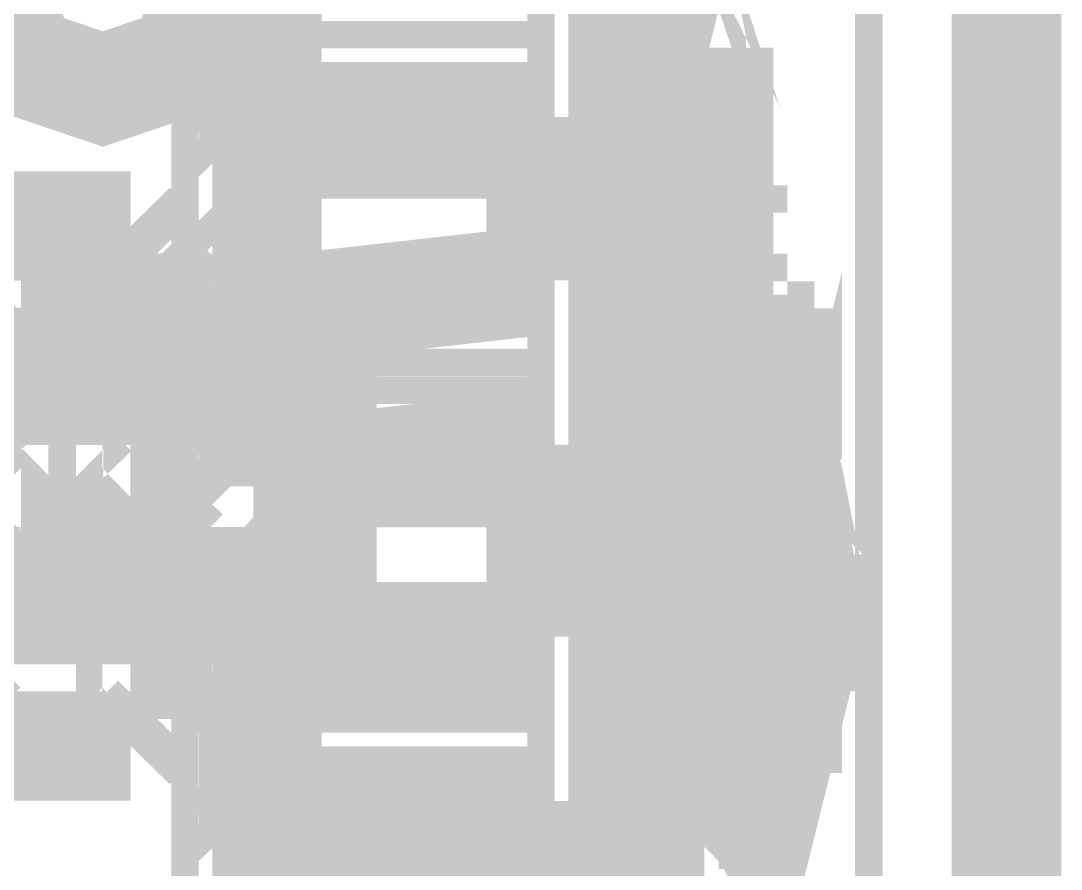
# Model space of a CAD drawing. Header units: metres. Extents: x 2999 to 3164, y 1641 to 1678.
# Drawn here: x 3015.4356 to 3015.5533, y 1650.2988 to 1650.3948 of the extents above; entities that cross this region are included whole.
import ezdxf

# ---------------------------------------------------------------- set-up
doc = ezdxf.new("R2010")
doc.units = ezdxf.units.M
doc.layers.add('BLACK', color=7, linetype='Continuous')

msp = doc.modelspace()

# ---------------------------------------------------------------- linework, layer by layer
at = {"layer": 'BLACK'}
for points, const_width in [([(3015.46345, 1652.54488), (3015.46345, 1650.35296)], 0.01238), ([(3015.51304, 1652.5263), (3015.5099, 1652.52316), (3015.5099, 1652.51394), (3015.50675, 1652.47993), (3015.50675, 1650.19818), (3015.5099, 1650.16717), (3015.51304, 1650.1548), (3015.54713, 1650.15795)], 0.01238), ([(3015.50675, 1652.47993), (3015.50375, 1652.47993), (3015.50375, 1650.19818), (3015.50675, 1650.19818)], 0.01238), ([(3015.53155, 1650.29108), (3015.53155, 1650.56969)], 0.0031), ([(3015.49446, 1650.19818), (3015.49446, 1650.51396)], 0.0031), ([(3015.45416, 1650.50774), (3015.45416, 1650.16409)], 0.0031), ([(3015.46345, 1650.50467), (3015.46345, 1650.15795)], 0.0031), ([(3015.51304, 1650.41791), (3015.51304, 1650.39941), (3015.51304, 1650.40563), (3015.51304, 1650.39634), (3015.51611, 1650.4087), (3015.51304, 1650.42413), (3015.51304, 1650.41484)], 0.0031), ([(3015.51611, 1650.42413), (3015.51611, 1650.39634), (3015.51304, 1650.40563), (3015.51611, 1650.39941)], 0.0031), ([(3015.51304, 1650.42413), (3015.51611, 1650.4087), (3015.51611, 1650.42413)], 0.0031), ([(3015.54713, 1650.28793), (3015.54713, 1650.4087)], 0.01238), ([(3015.45416, 1650.40248), (3015.45416, 1650.39319)], 0.0031), ([(3015.46652, 1650.40248), (3015.46652, 1650.37776)], 0.0031), ([(3015.49446, 1650.3839), (3015.49446, 1650.40248)], 0.0031), ([(3015.4573, 1650.38083), (3015.4573, 1650.39634)], 0.0031), ([(3015.45416, 1650.39319), (3015.45416, 1650.3839)], 0.0031), ([(3015.49446, 1650.39319), (3015.45416, 1650.39319)], 0.0031), ([(3015.51304, 1650.36225), (3015.5099, 1650.39019)], 0.0031), ([(3015.51304, 1650.39019), (3015.5099, 1650.39019)], 0.0031), ([(3015.51304, 1650.39019), (3015.51611, 1650.39019)], 0.0031), ([(3015.51304, 1650.36847), (3015.51304, 1650.39019)], 0.0031), ([(3015.51304, 1650.36225), (3015.51304, 1650.39019), (3015.51611, 1650.39019)], 0.0031), ([(3015.51304, 1650.39019), (3015.51611, 1650.39019)], 0.0031), ([(3015.51304, 1650.36847), (3015.51304, 1650.39019)], 0.0031), ([(3015.51919, 1650.39019), (3015.51611, 1650.39019)], 0.0031), ([(3015.51611, 1650.39019), (3015.51919, 1650.39019)], 0.0031), ([(3015.51611, 1650.39019), (3015.51919, 1650.39019)], 0.0031), ([(3015.46652, 1650.3839), (3015.49446, 1650.3839)], 0.01238), ([(3015.49446, 1650.3839), (3015.49446, 1650.36539)], 0.01238), ([(3015.51611, 1650.36225), (3015.51611, 1650.37461), (3015.51919, 1650.36225)], 0.0031), ([(3015.49446, 1650.38083), (3015.46652, 1650.38083)], 0.01238), ([(3015.46652, 1650.3839), (3015.45416, 1650.3839)], 0.0031), ([(3015.4573, 1650.38083), (3015.45416, 1650.37776), (3015.45416, 1650.36225)], 0.0031), ([(3015.46652, 1650.38083), (3015.4573, 1650.38083)], 0.0031), ([(3015.49446, 1650.38083), (3015.46652, 1650.37776)], 0.0031), ([(3015.46652, 1650.37776), (3015.46345, 1650.37776), (3015.46038, 1650.37461), (3015.4573, 1650.37154), (3015.45416, 1650.36847), (3015.45416, 1650.36225)], 0.0031), ([(3015.42936, 1650.37154), (3015.44801, 1650.37154)], 0.01238), ([(3015.45101, 1650.36847), (3015.44801, 1650.37154)], 0.01238), ([(3015.51611, 1650.37461), (3015.51611, 1650.36225), (3015.51919, 1650.36847), (3015.51919, 1650.37461)], 0.0031), ([(3015.51919, 1650.37461), (3015.51611, 1650.37461)], 0.0031), ([(3015.51611, 1650.37461), (3015.51611, 1650.37154)], 0.0031), ([(3015.51611, 1650.36847), (3015.51611, 1650.37461)], 0.0031), ([(3015.51919, 1650.37461), (3015.52233, 1650.37461)], 0.0031), ([(3015.51919, 1650.37461), (3015.51919, 1650.37154)], 0.0031), ([(3015.51919, 1650.36847), (3015.51919, 1650.37461)], 0.0031), ([(3015.45101, 1650.3591), (3015.45101, 1650.36847)], 0.01238), ([(3015.45101, 1650.36225), (3015.4418, 1650.37154)], 0.0031), ([(3015.51611, 1650.36847), (3015.51919, 1650.36847), (3015.51919, 1650.37154)], 0.0031), ([(3015.51611, 1650.37154), (3015.51611, 1650.36847)], 0.0031), ([(3015.42936, 1650.32816), (3015.43251, 1650.33131), (3015.43558, 1650.32816), (3015.43872, 1650.33131), (3015.43872, 1650.32816), (3015.4418, 1650.32816), (3015.4418, 1650.33131), (3015.44487, 1650.32816), (3015.44801, 1650.33131), (3015.44801, 1650.32816), (3015.45101, 1650.32816), (3015.45101, 1650.33131), (3015.45416, 1650.33131), (3015.45416, 1650.32816), (3015.4573, 1650.33131), (3015.46038, 1650.32816), (3015.46038, 1650.33131), (3015.46345, 1650.33131), (3015.46652, 1650.33445), (3015.46967, 1650.33445), (3015.46967, 1650.34981), (3015.46652, 1650.34981), (3015.46038, 1650.35611), (3015.46038, 1650.35296), (3015.4573, 1650.35611), (3015.45416, 1650.35296), (3015.45101, 1650.35611), (3015.45101, 1650.35296), (3015.44801, 1650.35296), (3015.44801, 1650.35611), (3015.44487, 1650.35296), (3015.4418, 1650.35611), (3015.4418, 1650.35296), (3015.43872, 1650.35296), (3015.43872, 1650.35611), (3015.43558, 1650.35296), (3015.43251, 1650.35611), (3015.43251, 1650.35296), (3015.42936, 1650.35296)], 0.01238), ([(3015.49446, 1650.36539), (3015.46652, 1650.36225)], 0.01238), ([(3015.5099, 1650.36847), (3015.51304, 1650.36847)], 0.0031), ([(3015.51304, 1650.36847), (3015.5099, 1650.36847)], 0.0031), ([(3015.5099, 1650.36847), (3015.5099, 1650.36225), (3015.51304, 1650.36225), (3015.51304, 1650.36847)], 0.0031), ([(3015.5099, 1650.36847), (3015.5099, 1650.36225)], 0.0031), ([(3015.51304, 1650.36225), (3015.51304, 1650.36847), (3015.51611, 1650.36847), (3015.51611, 1650.36225)], 0.0031), ([(3015.51611, 1650.36847), (3015.51304, 1650.36847)], 0.0031), ([(3015.51304, 1650.36225), (3015.51304, 1650.36847)], 0.0031), ([(3015.51611, 1650.36225), (3015.51611, 1650.36847)], 0.0031), ([(3015.52233, 1650.36225), (3015.51919, 1650.36225)], 0.01238), ([(3015.51919, 1650.3406), (3015.51919, 1650.36225)], 0.01238), ([(3015.52233, 1650.3591), (3015.52233, 1650.36225), (3015.52233, 1650.3591), (3015.51919, 1650.3591), (3015.51919, 1650.36225)], 0.01238), ([(3015.49446, 1650.36539), (3015.49446, 1650.36225), (3015.45416, 1650.36225)], 0.0031), ([(3015.46652, 1650.36539), (3015.46345, 1650.36539), (3015.46345, 1650.36225), (3015.46038, 1650.3591), (3015.4573, 1650.35611), (3015.49446, 1650.35611)], 0.0031), ([(3015.46652, 1650.36539), (3015.49446, 1650.36539)], 0.0031), ([(3015.46652, 1650.36539), (3015.46652, 1650.3406)], 0.0031), ([(3015.52233, 1650.31887), (3015.52233, 1650.3158), (3015.5254, 1650.32816)], 0.01238), ([(3015.42936, 1650.3591), (3015.43251, 1650.3591)], 0.01238), ([(3015.45101, 1650.3591), (3015.45416, 1650.3591)], 0.01238), ([(3015.45101, 1650.35611), (3015.45101, 1650.3591)], 0.01238), ([(3015.51919, 1650.34367), (3015.52233, 1650.3591)], 0.01238), ([(3015.52233, 1650.3591), (3015.52233, 1650.34981)], 0.01238), ([(3015.45416, 1650.35296), (3015.49446, 1650.35296), (3015.49446, 1650.36225)], 0.0031), ([(3015.45416, 1650.36225), (3015.45416, 1650.35296)], 0.0031), ([(3015.46652, 1650.36225), (3015.45416, 1650.36225)], 0.0031), ([(3015.5099, 1650.36225), (3015.51304, 1650.36225)], 0.0031), ([(3015.51304, 1650.36225), (3015.51611, 1650.36225)], 0.0031), ([(3015.51611, 1650.36225), (3015.51919, 1650.36225)], 0.0031), ([(3015.51919, 1650.36225), (3015.52233, 1650.3591)], 0.0031), ([(3015.51919, 1650.36225), (3015.52233, 1650.3591)], 0.0031), ([(3015.51919, 1650.36225), (3015.52233, 1650.36225)], 0.0031), ([(3015.42936, 1650.35611), (3015.45101, 1650.35611)], 0.01238), ([(3015.42936, 1650.35611), (3015.43251, 1650.35611)], 0.01238), ([(3015.43251, 1650.35611), (3015.43558, 1650.35611)], 0.01238), ([(3015.43872, 1650.35611), (3015.4418, 1650.35611)], 0.01238), ([(3015.4418, 1650.35611), (3015.44487, 1650.35611)], 0.01238), ([(3015.45101, 1650.35611), (3015.45416, 1650.35611)], 0.01238), ([(3015.45101, 1650.35611), (3015.45101, 1650.35296)], 0.01238), ([(3015.46038, 1650.35611), (3015.46345, 1650.35611)], 0.01238), ([(3015.51919, 1650.35611), (3015.51919, 1650.35296)], 0.01238), ([(3015.51919, 1650.35611), (3015.51919, 1650.35296)], 0.01238), ([(3015.52233, 1650.35611), (3015.52233, 1650.35296)], 0.01238), ([(3015.52233, 1650.35611), (3015.52233, 1650.35296)], 0.01238), ([(3015.52233, 1650.35611), (3015.52233, 1650.34367)], 0.01238), ([(3015.51611, 1650.3591), (3015.51919, 1650.3591)], 0.0031), ([(3015.52233, 1650.34981), (3015.52233, 1650.3591)], 0.0031), ([(3015.42936, 1650.35296), (3015.43251, 1650.35296)], 0.01238), ([(3015.43558, 1650.35296), (3015.43872, 1650.35296)], 0.01238), ([(3015.4418, 1650.35296), (3015.44487, 1650.35296)], 0.01238), ([(3015.46038, 1650.35296), (3015.46345, 1650.35296)], 0.01238), ([(3015.52233, 1650.35296), (3015.51919, 1650.3406)], 0.01238), ([(3015.52233, 1650.34367), (3015.52233, 1650.35296)], 0.01238), ([(3015.52233, 1650.34981), (3015.52233, 1650.35296)], 0.01238), ([(3015.4573, 1650.34367), (3015.4573, 1650.35611)], 0.0031), ([(3015.51611, 1650.34682), (3015.51611, 1650.35611), (3015.51919, 1650.35611), (3015.51919, 1650.34682)], 0.0031), ([(3015.51611, 1650.35611), (3015.51919, 1650.35611)], 0.0031), ([(3015.51611, 1650.35611), (3015.51919, 1650.35296), (3015.51919, 1650.34367)], 0.0031), ([(3015.51919, 1650.35296), (3015.51611, 1650.35611)], 0.0031), ([(3015.51611, 1650.34682), (3015.51611, 1650.35611), (3015.51919, 1650.35611)], 0.0031), ([(3015.51919, 1650.35611), (3015.51611, 1650.35611)], 0.0031), ([(3015.51611, 1650.35611), (3015.51919, 1650.35611)], 0.0031), ([(3015.51611, 1650.34682), (3015.51611, 1650.35611)], 0.0031), ([(3015.51611, 1650.35611), (3015.51919, 1650.35611)], 0.0031), ([(3015.51919, 1650.35611), (3015.51611, 1650.35611)], 0.0031), ([(3015.51611, 1650.34981), (3015.51611, 1650.35611)], 0.0031), ([(3015.51611, 1650.35611), (3015.51611, 1650.35296)], 0.0031), ([(3015.51611, 1650.35611), (3015.51919, 1650.35611)], 0.0031), ([(3015.51611, 1650.34682), (3015.51919, 1650.34682), (3015.51919, 1650.35611)], 0.0031), ([(3015.51611, 1650.35611), (3015.51611, 1650.34981)], 0.0031), ([(3015.51919, 1650.35611), (3015.51611, 1650.35611)], 0.0031), ([(3015.51919, 1650.35611), (3015.51611, 1650.35611)], 0.0031), ([(3015.51919, 1650.35611), (3015.52233, 1650.35611)], 0.0031), ([(3015.51919, 1650.34367), (3015.52233, 1650.34682), (3015.51919, 1650.35611)], 0.0031), ([(3015.51919, 1650.35296), (3015.51919, 1650.35611)], 0.0031), ([(3015.51919, 1650.35611), (3015.52233, 1650.35611)], 0.0031), ([(3015.52233, 1650.35611), (3015.51919, 1650.35611)], 0.0031), ([(3015.51919, 1650.34367), (3015.51611, 1650.34981), (3015.51611, 1650.34367)], 0.0031), ([(3015.45416, 1650.35296), (3015.45416, 1650.34367)], 0.0031), ([(3015.46967, 1650.34682), (3015.46038, 1650.35296)], 0.0031), ([(3015.49446, 1650.35296), (3015.49446, 1650.34682)], 0.0031), ([(3015.51611, 1650.35296), (3015.51304, 1650.35296), (3015.51304, 1650.34981)], 0.0031), ([(3015.51304, 1650.35296), (3015.51611, 1650.34367)], 0.0031), ([(3015.51611, 1650.35296), (3015.51611, 1650.34367), (3015.51919, 1650.34367), (3015.51919, 1650.35296)], 0.0031), ([(3015.51611, 1650.35296), (3015.51611, 1650.34981)], 0.0031), ([(3015.51919, 1650.34682), (3015.51919, 1650.35296)], 0.0031), ([(3015.51919, 1650.3406), (3015.51919, 1650.35296)], 0.0031), ([(3015.52233, 1650.35296), (3015.51919, 1650.35296)], 0.0031), ([(3015.52233, 1650.35296), (3015.52233, 1650.34367)], 0.0031), ([(3015.52233, 1650.35296), (3015.52233, 1650.34981)], 0.0031), ([(3015.46652, 1650.34367), (3015.49446, 1650.34682)], 0.01238), ([(3015.49446, 1650.34682), (3015.49446, 1650.32509)], 0.01238), ([(3015.52233, 1650.34682), (3015.5254, 1650.34682)], 0.01238), ([(3015.51611, 1650.34367), (3015.51304, 1650.34981), (3015.51611, 1650.34981)], 0.0031), ([(3015.51611, 1650.34682), (3015.51919, 1650.34682), (3015.51919, 1650.34981)], 0.0031), ([(3015.51611, 1650.34981), (3015.51611, 1650.34682)], 0.0031), ([(3015.51611, 1650.34981), (3015.51919, 1650.34682)], 0.0031), ([(3015.51611, 1650.34682), (3015.51611, 1650.34981)], 0.0031), ([(3015.52233, 1650.34981), (3015.51919, 1650.34981)], 0.0031), ([(3015.52233, 1650.34981), (3015.51919, 1650.3406), (3015.51919, 1650.34981)], 0.0031), ([(3015.52233, 1650.34981), (3015.5254, 1650.34981)], 0.0031), ([(3015.49446, 1650.34367), (3015.46652, 1650.34367)], 0.01238), ([(3015.51919, 1650.3406), (3015.51919, 1650.34367)], 0.01238), ([(3015.52233, 1650.34367), (3015.51919, 1650.34367)], 0.01238), ([(3015.52233, 1650.3406), (3015.52233, 1650.34367)], 0.01238), ([(3015.52233, 1650.34367), (3015.5254, 1650.32816)], 0.01238), ([(3015.52233, 1650.3406), (3015.52233, 1650.34367)], 0.01238), ([(3015.52233, 1650.34367), (3015.5254, 1650.34367)], 0.01238), ([(3015.44487, 1650.33445), (3015.44801, 1650.33745), (3015.45101, 1650.33445), (3015.45101, 1650.33745)], 0.01238), ([(3015.51611, 1650.34682), (3015.51919, 1650.34682)], 0.0031), ([(3015.51919, 1650.34682), (3015.51611, 1650.34682)], 0.0031), ([(3015.51611, 1650.34682), (3015.51919, 1650.34682)], 0.0031), ([(3015.51611, 1650.34682), (3015.51919, 1650.34682)], 0.0031), ([(3015.51611, 1650.34682), (3015.51919, 1650.34682)], 0.0031), ([(3015.51611, 1650.34682), (3015.51919, 1650.34682)], 0.0031), ([(3015.51611, 1650.34682), (3015.51919, 1650.34682)], 0.0031), ([(3015.51919, 1650.34682), (3015.52233, 1650.34682)], 0.0031), ([(3015.51919, 1650.34682), (3015.52233, 1650.34682)], 0.0031), ([(3015.51919, 1650.34682), (3015.51919, 1650.33745)], 0.0031), ([(3015.52233, 1650.34682), (3015.52233, 1650.33745), (3015.51919, 1650.33745)], 0.0031), ([(3015.52233, 1650.34682), (3015.52233, 1650.3406)], 0.0031), ([(3015.51919, 1650.33745), (3015.51611, 1650.3406), (3015.51919, 1650.3406)], 0.01238), ([(3015.51919, 1650.3406), (3015.51611, 1650.3406)], 0.01238), ([(3015.51919, 1650.3406), (3015.52233, 1650.3406)], 0.01238), ([(3015.52233, 1650.3406), (3015.52233, 1650.32816), (3015.51919, 1650.32816)], 0.01238), ([(3015.51919, 1650.32816), (3015.51919, 1650.3406), (3015.51919, 1650.33131)], 0.01238), ([(3015.51919, 1650.3406), (3015.52233, 1650.3406)], 0.01238), ([(3015.52233, 1650.3406), (3015.51919, 1650.3406)], 0.01238), ([(3015.52233, 1650.3406), (3015.52233, 1650.32816)], 0.01238), ([(3015.52233, 1650.3406), (3015.5254, 1650.32509), (3015.52233, 1650.32509)], 0.01238), ([(3015.46652, 1650.34367), (3015.45416, 1650.34367)], 0.0031), ([(3015.4573, 1650.34367), (3015.45416, 1650.33745), (3015.45416, 1650.32509)], 0.0031), ([(3015.46652, 1650.34367), (3015.4573, 1650.34367)], 0.0031), ([(3015.51611, 1650.33745), (3015.51611, 1650.34367), (3015.51611, 1650.33445), (3015.51304, 1650.33131), (3015.51304, 1650.32509), (3015.51611, 1650.32202), (3015.51611, 1650.31273), (3015.51611, 1650.31887), (3015.51919, 1650.32202), (3015.51919, 1650.33745), (3015.51611, 1650.3406), (3015.51611, 1650.34367)], 0.0031), ([(3015.51919, 1650.3406), (3015.51611, 1650.34367), (3015.51919, 1650.34367)], 0.0031), ([(3015.51611, 1650.34367), (3015.51919, 1650.34367)], 0.0031), ([(3015.51919, 1650.34367), (3015.51611, 1650.34367)], 0.0031), ([(3015.51919, 1650.34367), (3015.51611, 1650.34367), (3015.51611, 1650.33745)], 0.0031), ([(3015.51919, 1650.34367), (3015.51611, 1650.34367)], 0.0031), ([(3015.51611, 1650.3406), (3015.51611, 1650.34367)], 0.0031), ([(3015.51611, 1650.34367), (3015.51919, 1650.34367)], 0.0031), ([(3015.51611, 1650.34367), (3015.51919, 1650.34367)], 0.0031), ([(3015.51611, 1650.34367), (3015.51919, 1650.34367)], 0.0031), ([(3015.5254, 1650.32509), (3015.52233, 1650.31887), (3015.52233, 1650.32509), (3015.52233, 1650.30966), (3015.52233, 1650.3158)], 0.01238), ([(3015.51919, 1650.3406), (3015.51919, 1650.34367), (3015.52233, 1650.34367), (3015.52233, 1650.3406)], 0.0031), ([(3015.52233, 1650.3406), (3015.51919, 1650.3406), (3015.51919, 1650.34367)], 0.0031), ([(3015.51919, 1650.34367), (3015.51919, 1650.33745)], 0.0031), ([(3015.51919, 1650.34367), (3015.51919, 1650.33745)], 0.0031), ([(3015.51919, 1650.3406), (3015.51919, 1650.34367)], 0.0031), ([(3015.51919, 1650.34367), (3015.51919, 1650.3406)], 0.0031), ([(3015.51919, 1650.34367), (3015.51919, 1650.3406)], 0.0031), ([(3015.51919, 1650.34367), (3015.52233, 1650.34367)], 0.0031), ([(3015.52233, 1650.34367), (3015.51919, 1650.34367)], 0.0031), ([(3015.51919, 1650.33745), (3015.51919, 1650.34367), (3015.51919, 1650.33745), (3015.52233, 1650.33745), (3015.52233, 1650.34367), (3015.52233, 1650.3406)], 0.0031), ([(3015.51919, 1650.34367), (3015.52233, 1650.34367)], 0.0031), ([(3015.51919, 1650.34367), (3015.52233, 1650.34367)], 0.0031), ([(3015.52233, 1650.3406), (3015.52233, 1650.34367)], 0.0031), ([(3015.52233, 1650.32816), (3015.52233, 1650.34367)], 0.0031), ([(3015.45101, 1650.33745), (3015.45416, 1650.33445)], 0.01238), ([(3015.51919, 1650.3158), (3015.51611, 1650.32816), (3015.51919, 1650.33745)], 0.01238), ([(3015.51919, 1650.33745), (3015.52233, 1650.33745)], 0.01238), ([(3015.46652, 1650.3406), (3015.46345, 1650.3406), (3015.46345, 1650.33745), (3015.46038, 1650.33445), (3015.4573, 1650.33131), (3015.45416, 1650.32816), (3015.45416, 1650.32509)], 0.0031), ([(3015.49446, 1650.3406), (3015.46652, 1650.3406)], 0.0031), ([(3015.51611, 1650.33745), (3015.51304, 1650.33745), (3015.51304, 1650.3406)], 0.0031), ([(3015.51304, 1650.33445), (3015.51304, 1650.3406), (3015.51611, 1650.3406), (3015.51611, 1650.33445)], 0.0031), ([(3015.51304, 1650.3406), (3015.51611, 1650.3406)], 0.0031), ([(3015.51611, 1650.3406), (3015.51304, 1650.3406)], 0.0031), ([(3015.51611, 1650.3406), (3015.51304, 1650.3406)], 0.0031), ([(3015.51304, 1650.3406), (3015.51611, 1650.3406)], 0.0031), ([(3015.51304, 1650.3406), (3015.51611, 1650.3406)], 0.0031), ([(3015.51611, 1650.3406), (3015.51304, 1650.3406)], 0.0031), ([(3015.51611, 1650.3406), (3015.51304, 1650.3406)], 0.0031), ([(3015.51611, 1650.33745), (3015.51611, 1650.3406), (3015.51611, 1650.33445)], 0.0031), ([(3015.51611, 1650.3406), (3015.51919, 1650.3406)], 0.0031), ([(3015.51611, 1650.33745), (3015.51611, 1650.3406)], 0.0031), ([(3015.51611, 1650.3406), (3015.51611, 1650.33445), (3015.51919, 1650.33445)], 0.0031), ([(3015.51611, 1650.3406), (3015.51919, 1650.3406)], 0.0031), ([(3015.51919, 1650.3406), (3015.51611, 1650.3406), (3015.51611, 1650.33445), (3015.51611, 1650.33745)], 0.0031), ([(3015.51611, 1650.3406), (3015.51919, 1650.3406)], 0.0031), ([(3015.51919, 1650.3406), (3015.51919, 1650.33445), (3015.51611, 1650.33445), (3015.51611, 1650.3406)], 0.0031), ([(3015.51611, 1650.3406), (3015.51919, 1650.3406)], 0.0031), ([(3015.51611, 1650.3406), (3015.51611, 1650.33445), (3015.51611, 1650.33745)], 0.0031), ([(3015.52233, 1650.3406), (3015.51919, 1650.3406)], 0.0031), ([(3015.51919, 1650.3406), (3015.51919, 1650.33745), (3015.52233, 1650.33745), (3015.52233, 1650.3406)], 0.0031), ([(3015.51919, 1650.3406), (3015.51919, 1650.33445)], 0.0031), ([(3015.51919, 1650.3406), (3015.52233, 1650.3406)], 0.0031), ([(3015.51919, 1650.3406), (3015.51919, 1650.33131), (3015.51919, 1650.33445), (3015.51919, 1650.32816)], 0.0031), ([(3015.51919, 1650.33745), (3015.51919, 1650.3406)], 0.0031), ([(3015.51919, 1650.3406), (3015.52233, 1650.3406)], 0.0031), ([(3015.51919, 1650.3406), (3015.52233, 1650.3406)], 0.0031), ([(3015.51919, 1650.33745), (3015.51919, 1650.3406), (3015.52233, 1650.3406), (3015.52233, 1650.33745)], 0.0031), ([(3015.52233, 1650.32509), (3015.52233, 1650.31887), (3015.52233, 1650.3406)], 0.0031), ([(3015.52233, 1650.3406), (3015.5254, 1650.3406)], 0.0031), ([(3015.45101, 1650.32509), (3015.45101, 1650.33445)], 0.01238), ([(3015.45101, 1650.33445), (3015.45101, 1650.33131)], 0.01238), ([(3015.51919, 1650.32509), (3015.51919, 1650.33445)], 0.01238), ([(3015.51919, 1650.33131), (3015.51919, 1650.33445)], 0.01238), ([(3015.51304, 1650.33745), (3015.51304, 1650.33445), (3015.51611, 1650.33445), (3015.51611, 1650.33745)], 0.0031), ([(3015.51611, 1650.33745), (3015.51304, 1650.33745)], 0.0031), ([(3015.51304, 1650.33745), (3015.51611, 1650.33745)], 0.0031), ([(3015.51611, 1650.33745), (3015.51611, 1650.31273)], 0.0031), ([(3015.51611, 1650.33745), (3015.51919, 1650.33745)], 0.0031), ([(3015.51919, 1650.33445), (3015.51611, 1650.33445), (3015.51611, 1650.33745)], 0.0031), ([(3015.52233, 1650.33745), (3015.51919, 1650.33745)], 0.0031), ([(3015.51919, 1650.33745), (3015.51919, 1650.33445)], 0.0031), ([(3015.52233, 1650.33745), (3015.51919, 1650.33745)], 0.0031), ([(3015.51919, 1650.33745), (3015.52233, 1650.33745)], 0.0031), ([(3015.51919, 1650.33745), (3015.51919, 1650.33445)], 0.0031), ([(3015.51919, 1650.33745), (3015.52233, 1650.33745)], 0.0031), ([(3015.51919, 1650.33745), (3015.52233, 1650.33745)], 0.0031), ([(3015.43251, 1650.33131), (3015.43558, 1650.33131)], 0.01238), ([(3015.43872, 1650.33131), (3015.4418, 1650.33131)], 0.01238), ([(3015.4418, 1650.33131), (3015.44487, 1650.33131)], 0.01238), ([(3015.44801, 1650.33131), (3015.44487, 1650.32816)], 0.01238), ([(3015.44801, 1650.33131), (3015.45101, 1650.33131)], 0.01238), ([(3015.44801, 1650.33131), (3015.45101, 1650.33131)], 0.01238), ([(3015.45101, 1650.33131), (3015.45101, 1650.32816)], 0.01238), ([(3015.45101, 1650.33131), (3015.45416, 1650.33131)], 0.01238), ([(3015.4573, 1650.33131), (3015.46038, 1650.33131)], 0.01238), ([(3015.46038, 1650.33131), (3015.46038, 1650.32816)], 0.01238), ([(3015.46038, 1650.33131), (3015.46038, 1650.32816)], 0.01238), ([(3015.46345, 1650.33131), (3015.46345, 1650.1548)], 0.01238), ([(3015.51611, 1650.33131), (3015.51611, 1650.33445), (3015.51304, 1650.33445), (3015.51304, 1650.33131)], 0.0031), ([(3015.51304, 1650.33445), (3015.51304, 1650.33131), (3015.51611, 1650.33131)], 0.0031), ([(3015.51304, 1650.33445), (3015.51611, 1650.33445)], 0.0031), ([(3015.51304, 1650.33445), (3015.51611, 1650.33445)], 0.0031), ([(3015.51611, 1650.32816), (3015.51611, 1650.33131), (3015.51611, 1650.32509), (3015.51611, 1650.33445)], 0.0031), ([(3015.51611, 1650.33445), (3015.51919, 1650.33445)], 0.0031), ([(3015.51611, 1650.33445), (3015.51611, 1650.31273), (3015.51919, 1650.3158)], 0.0031), ([(3015.51919, 1650.33445), (3015.51611, 1650.33445)], 0.0031), ([(3015.51611, 1650.33445), (3015.51919, 1650.33445)], 0.0031), ([(3015.51611, 1650.33445), (3015.51919, 1650.33445)], 0.0031), ([(3015.51611, 1650.33445), (3015.51919, 1650.33445)], 0.0031), ([(3015.51919, 1650.32816), (3015.51919, 1650.33445)], 0.0031), ([(3015.51919, 1650.33445), (3015.52233, 1650.33445)], 0.0031), ([(3015.51919, 1650.33445), (3015.52233, 1650.33445)], 0.0031), ([(3015.51919, 1650.32816), (3015.51919, 1650.33445)], 0.0031), ([(3015.51919, 1650.33445), (3015.52233, 1650.33445)], 0.0031), ([(3015.45101, 1650.32816), (3015.42936, 1650.32816)], 0.01238), ([(3015.42936, 1650.32816), (3015.43251, 1650.32816)], 0.01238), ([(3015.43558, 1650.32816), (3015.43872, 1650.32816)], 0.01238), ([(3015.4418, 1650.32816), (3015.44487, 1650.32816)], 0.01238), ([(3015.44487, 1650.32816), (3015.44801, 1650.32816)], 0.01238), ([(3015.45101, 1650.32816), (3015.45416, 1650.32816)], 0.01238), ([(3015.45101, 1650.32816), (3015.45416, 1650.32816)], 0.01238), ([(3015.45416, 1650.32816), (3015.4573, 1650.32816)], 0.01238), ([(3015.51919, 1650.32816), (3015.51611, 1650.32816)], 0.01238), ([(3015.51919, 1650.3158), (3015.51611, 1650.32816)], 0.01238), ([(3015.51919, 1650.32509), (3015.51919, 1650.32816)], 0.01238), ([(3015.51919, 1650.32816), (3015.51919, 1650.3158)], 0.01238), ([(3015.52233, 1650.32816), (3015.52233, 1650.32509)], 0.01238), ([(3015.52233, 1650.32816), (3015.52233, 1650.32509)], 0.01238), ([(3015.52233, 1650.32816), (3015.5254, 1650.32816)], 0.01238), ([(3015.51304, 1650.33131), (3015.51611, 1650.33131), (3015.51611, 1650.32816)], 0.0031), ([(3015.51304, 1650.32816), (3015.51304, 1650.33131)], 0.0031), ([(3015.51611, 1650.32816), (3015.51304, 1650.32816), (3015.51304, 1650.33131)], 0.0031), ([(3015.51304, 1650.32816), (3015.51304, 1650.33131), (3015.51611, 1650.33131), (3015.51611, 1650.32816)], 0.0031), ([(3015.51304, 1650.33131), (3015.51611, 1650.33131), (3015.51611, 1650.32816)], 0.0031), ([(3015.51304, 1650.32816), (3015.51304, 1650.33131)], 0.0031), ([(3015.51304, 1650.33131), (3015.51611, 1650.33131)], 0.0031), ([(3015.51304, 1650.33131), (3015.51304, 1650.32816)], 0.0031), ([(3015.51611, 1650.33131), (3015.51611, 1650.32509)], 0.0031), ([(3015.51611, 1650.33131), (3015.51611, 1650.32816)], 0.0031), ([(3015.51611, 1650.33131), (3015.51919, 1650.33131)], 0.0031), ([(3015.51611, 1650.32816), (3015.51611, 1650.33131)], 0.0031), ([(3015.51919, 1650.33131), (3015.52233, 1650.33131)], 0.0031), ([(3015.42936, 1650.32509), (3015.43251, 1650.32509)], 0.01238), ([(3015.45101, 1650.32509), (3015.45416, 1650.32509)], 0.01238), ([(3015.45101, 1650.3158), (3015.45101, 1650.32509)], 0.01238), ([(3015.49446, 1650.32509), (3015.46652, 1650.32509)], 0.01238), ([(3015.51919, 1650.31887), (3015.52233, 1650.32509)], 0.01238), ([(3015.51919, 1650.32509), (3015.51919, 1650.31887)], 0.01238), ([(3015.52233, 1650.32509), (3015.5254, 1650.32509)], 0.01238), ([(3015.52233, 1650.32509), (3015.5254, 1650.32509)], 0.01238), ([(3015.46652, 1650.32509), (3015.49446, 1650.32816)], 0.0031), ([(3015.51304, 1650.32816), (3015.51611, 1650.32816)], 0.0031), ([(3015.51611, 1650.32816), (3015.51304, 1650.32816)], 0.0031), ([(3015.51304, 1650.32816), (3015.51304, 1650.32509), (3015.51611, 1650.32509), (3015.51611, 1650.32816)], 0.0031), ([(3015.51611, 1650.32509), (3015.51611, 1650.32816), (3015.51304, 1650.32816), (3015.51304, 1650.32509)], 0.0031), ([(3015.51304, 1650.32509), (3015.51304, 1650.32816)], 0.0031), ([(3015.51304, 1650.32816), (3015.51611, 1650.32816)], 0.0031), ([(3015.51304, 1650.32509), (3015.51304, 1650.32816), (3015.51611, 1650.32816), (3015.51611, 1650.32509)], 0.0031), ([(3015.51304, 1650.32816), (3015.51611, 1650.32816)], 0.0031), ([(3015.51611, 1650.32816), (3015.51611, 1650.32202)], 0.0031), ([(3015.51919, 1650.32816), (3015.51611, 1650.32509), (3015.51611, 1650.32202)], 0.0031), ([(3015.51611, 1650.32816), (3015.51919, 1650.32509), (3015.51919, 1650.32202)], 0.0031), ([(3015.51919, 1650.32816), (3015.51611, 1650.32509), (3015.51611, 1650.32202)], 0.0031), ([(3015.51611, 1650.32816), (3015.51919, 1650.32816)], 0.0031), ([(3015.52233, 1650.32816), (3015.51919, 1650.32509)], 0.0031), ([(3015.52233, 1650.32816), (3015.51919, 1650.32816), (3015.51919, 1650.32509)], 0.0031), ([(3015.52233, 1650.32816), (3015.51919, 1650.32816)], 0.0031), ([(3015.52233, 1650.32816), (3015.51919, 1650.32816)], 0.0031), ([(3015.52233, 1650.32816), (3015.52233, 1650.32509), (3015.51919, 1650.32509), (3015.51919, 1650.32816)], 0.0031), ([(3015.51919, 1650.32509), (3015.51919, 1650.32816)], 0.0031), ([(3015.51919, 1650.32509), (3015.51919, 1650.32816)], 0.0031), ([(3015.51919, 1650.32816), (3015.52233, 1650.32816)], 0.0031), ([(3015.51919, 1650.32816), (3015.52233, 1650.32816)], 0.0031), ([(3015.51919, 1650.32816), (3015.52233, 1650.32816)], 0.0031), ([(3015.52233, 1650.32816), (3015.51919, 1650.32509)], 0.0031), ([(3015.5254, 1650.32816), (3015.52233, 1650.32816)], 0.0031), ([(3015.46652, 1650.32509), (3015.45416, 1650.32509)], 0.0031), ([(3015.49446, 1650.32509), (3015.45416, 1650.32509)], 0.0031), ([(3015.45416, 1650.32509), (3015.45416, 1650.3158)], 0.0031), ([(3015.46652, 1650.32509), (3015.46345, 1650.32509), (3015.46038, 1650.32202), (3015.4573, 1650.31887)], 0.0031), ([(3015.46652, 1650.32509), (3015.46652, 1650.30037)], 0.0031), ([(3015.49446, 1650.30651), (3015.49446, 1650.32509)], 0.0031), ([(3015.51611, 1650.3158), (3015.51611, 1650.32509), (3015.51304, 1650.32509), (3015.51304, 1650.3158)], 0.0031), ([(3015.51611, 1650.31887), (3015.51304, 1650.31887), (3015.51304, 1650.32509)], 0.0031), ([(3015.51304, 1650.32509), (3015.51611, 1650.32509)], 0.0031), ([(3015.51611, 1650.31887), (3015.51611, 1650.32509)], 0.0031), ([(3015.51611, 1650.31887), (3015.51611, 1650.32509)], 0.0031), ([(3015.51919, 1650.32509), (3015.52233, 1650.32509)], 0.0031), ([(3015.51919, 1650.3158), (3015.51919, 1650.32509)], 0.0031), ([(3015.51919, 1650.32509), (3015.52233, 1650.32509)], 0.0031), ([(3015.51919, 1650.32509), (3015.52233, 1650.32509)], 0.0031), ([(3015.51919, 1650.32509), (3015.51919, 1650.31887)], 0.0031), ([(3015.51919, 1650.3158), (3015.51919, 1650.32509)], 0.0031), ([(3015.51919, 1650.32509), (3015.52233, 1650.32509)], 0.0031), ([(3015.51919, 1650.31887), (3015.51919, 1650.32509)], 0.0031), ([(3015.52233, 1650.32509), (3015.5254, 1650.32509)], 0.0031), ([(3015.52233, 1650.32509), (3015.52233, 1650.3158)], 0.0031), ([(3015.52233, 1650.32509), (3015.52233, 1650.30966)], 0.0031), ([(3015.52233, 1650.31887), (3015.52233, 1650.32509)], 0.0031), ([(3015.51919, 1650.31887), (3015.52233, 1650.31887)], 0.01238), ([(3015.52233, 1650.31887), (3015.5254, 1650.31887)], 0.01238), ([(3015.51304, 1650.32202), (3015.51304, 1650.31887)], 0.0031), ([(3015.51611, 1650.32202), (3015.51611, 1650.31887)], 0.0031), ([(3015.51919, 1650.32202), (3015.51611, 1650.32202)], 0.0031), ([(3015.51611, 1650.32202), (3015.51611, 1650.31887)], 0.0031), ([(3015.51919, 1650.32202), (3015.51611, 1650.32202)], 0.0031), ([(3015.51919, 1650.3158), (3015.51919, 1650.30966), (3015.51919, 1650.32202)], 0.0031), ([(3015.51919, 1650.32202), (3015.51919, 1650.3158)], 0.0031), ([(3015.51919, 1650.3158), (3015.51919, 1650.32202)], 0.0031), ([(3015.52233, 1650.32202), (3015.51919, 1650.31887)], 0.0031), ([(3015.52233, 1650.32202), (3015.51919, 1650.32202)], 0.0031), ([(3015.51919, 1650.31887), (3015.52233, 1650.31887), (3015.52233, 1650.32202)], 0.0031), ([(3015.52233, 1650.3158), (3015.51919, 1650.3158), (3015.51919, 1650.31887), (3015.52233, 1650.32202)], 0.0031), ([(3015.52233, 1650.32202), (3015.51919, 1650.32202)], 0.0031), ([(3015.52233, 1650.31887), (3015.52233, 1650.32202)], 0.0031), ([(3015.45101, 1650.3158), (3015.44801, 1650.31273)], 0.01238), ([(3015.52233, 1650.3158), (3015.51919, 1650.3158)], 0.01238), ([(3015.52233, 1650.30966), (3015.51919, 1650.3158)], 0.01238), ([(3015.52233, 1650.3158), (3015.5254, 1650.3158)], 0.01238), ([(3015.4573, 1650.30337), (3015.4573, 1650.31887)], 0.0031), ([(3015.49446, 1650.31887), (3015.4573, 1650.31887)], 0.0031), ([(3015.51611, 1650.31887), (3015.51304, 1650.31887)], 0.0031), ([(3015.51611, 1650.31887), (3015.51919, 1650.31887)], 0.0031), ([(3015.51919, 1650.31887), (3015.51919, 1650.3158)], 0.0031), ([(3015.51919, 1650.3158), (3015.51919, 1650.31887)], 0.0031), ([(3015.51919, 1650.3158), (3015.51919, 1650.31887)], 0.0031), ([(3015.51919, 1650.31887), (3015.52233, 1650.31887)], 0.0031), ([(3015.52233, 1650.31887), (3015.51919, 1650.31887)], 0.0031), ([(3015.51919, 1650.31887), (3015.52233, 1650.31887)], 0.0031), ([(3015.51919, 1650.31887), (3015.51919, 1650.3158), (3015.52233, 1650.3158)], 0.0031), ([(3015.51919, 1650.31887), (3015.52233, 1650.31887)], 0.0031), ([(3015.52233, 1650.31887), (3015.5254, 1650.31887)], 0.0031), ([(3015.44801, 1650.31273), (3015.42936, 1650.31273)], 0.01238), ([(3015.44801, 1650.31273), (3015.42936, 1650.31273)], 0.01238), ([(3015.44801, 1650.31273), (3015.42936, 1650.31273)], 0.01238), ([(3015.51611, 1650.30651), (3015.51919, 1650.30651), (3015.51919, 1650.30966), (3015.51919, 1650.30337), (3015.51611, 1650.30651), (3015.51611, 1650.3158), (3015.51919, 1650.31273), (3015.51611, 1650.31273), (3015.51611, 1650.30966), (3015.51919, 1650.30966)], 0.0031), ([(3015.49446, 1650.3158), (3015.45416, 1650.3158), (3015.45416, 1650.30651), (3015.46652, 1650.30651)], 0.0031), ([(3015.51304, 1650.3158), (3015.51611, 1650.3158)], 0.0031), ([(3015.51304, 1650.30651), (3015.51304, 1650.31273), (3015.51611, 1650.31273), (3015.51611, 1650.3158), (3015.51611, 1650.30966)], 0.0031), ([(3015.51611, 1650.3158), (3015.51611, 1650.30966)], 0.0031), ([(3015.51611, 1650.3158), (3015.51611, 1650.30651), (3015.51611, 1650.30966)], 0.0031), ([(3015.51611, 1650.3158), (3015.51919, 1650.3158)], 0.0031), ([(3015.51611, 1650.3158), (3015.51919, 1650.31273)], 0.0031), ([(3015.51611, 1650.3158), (3015.52233, 1650.3158)], 0.0031), ([(3015.51611, 1650.3158), (3015.51919, 1650.3158)], 0.0031), ([(3015.51611, 1650.3158), (3015.51919, 1650.3158)], 0.0031), ([(3015.51611, 1650.30966), (3015.51611, 1650.3158)], 0.0031), ([(3015.51611, 1650.3158), (3015.51611, 1650.30651)], 0.0031), ([(3015.51611, 1650.3158), (3015.51611, 1650.30966)], 0.0031), ([(3015.51919, 1650.3158), (3015.51919, 1650.31273)], 0.0031), ([(3015.52233, 1650.3158), (3015.52233, 1650.30966), (3015.51919, 1650.30966)], 0.0031), ([(3015.51919, 1650.3158), (3015.52233, 1650.3158), (3015.52233, 1650.30966)], 0.0031), ([(3015.52233, 1650.3158), (3015.51919, 1650.3158)], 0.0031), ([(3015.51919, 1650.3158), (3015.52233, 1650.3158)], 0.0031), ([(3015.51919, 1650.30966), (3015.51919, 1650.3158)], 0.0031), ([(3015.51919, 1650.3158), (3015.52233, 1650.3158)], 0.0031), ([(3015.52233, 1650.3158), (3015.5254, 1650.3158)], 0.0031), ([(3015.52233, 1650.3158), (3015.52233, 1650.30966)], 0.0031), ([(3015.52233, 1650.30966), (3015.5254, 1650.30966)], 0.01238), ([(3015.51304, 1650.30966), (3015.51304, 1650.31273)], 0.0031), ([(3015.51304, 1650.31273), (3015.51611, 1650.31273)], 0.0031), ([(3015.51611, 1650.31273), (3015.51304, 1650.31273)], 0.0031), ([(3015.51304, 1650.30651), (3015.51611, 1650.30651), (3015.51611, 1650.31273)], 0.0031), ([(3015.51304, 1650.31273), (3015.51304, 1650.30651)], 0.0031), ([(3015.51304, 1650.31273), (3015.51304, 1650.30966)], 0.0031), ([(3015.51304, 1650.31273), (3015.51611, 1650.31273)], 0.0031), ([(3015.51611, 1650.31273), (3015.51304, 1650.31273)], 0.0031), ([(3015.51611, 1650.31273), (3015.51304, 1650.31273)], 0.0031), ([(3015.51611, 1650.31273), (3015.51304, 1650.31273)], 0.0031), ([(3015.51611, 1650.31273), (3015.51611, 1650.30966)], 0.0031), ([(3015.51611, 1650.30966), (3015.51611, 1650.31273)], 0.0031), ([(3015.51611, 1650.30337), (3015.51611, 1650.31273)], 0.0031), ([(3015.51611, 1650.31273), (3015.51611, 1650.30966)], 0.0031), ([(3015.51611, 1650.31273), (3015.51919, 1650.31273)], 0.0031), ([(3015.51611, 1650.30651), (3015.51611, 1650.31273)], 0.0031), ([(3015.51919, 1650.31273), (3015.51611, 1650.31273), (3015.51611, 1650.30337)], 0.0031), ([(3015.51919, 1650.31273), (3015.51919, 1650.30966), (3015.51611, 1650.30966), (3015.51611, 1650.31273)], 0.0031), ([(3015.51611, 1650.31273), (3015.51611, 1650.30966)], 0.0031), ([(3015.51611, 1650.31273), (3015.51919, 1650.31273)], 0.0031), ([(3015.51611, 1650.31273), (3015.51919, 1650.31273)], 0.0031), ([(3015.51611, 1650.30651), (3015.51611, 1650.31273)], 0.0031), ([(3015.51611, 1650.31273), (3015.51919, 1650.31273)], 0.0031), ([(3015.51919, 1650.31273), (3015.51611, 1650.31273)], 0.0031), ([(3015.51919, 1650.31273), (3015.51919, 1650.30037)], 0.0031), ([(3015.51919, 1650.30337), (3015.51919, 1650.31273)], 0.0031), ([(3015.51919, 1650.31273), (3015.52233, 1650.31273)], 0.0031), ([(3015.51919, 1650.31273), (3015.51919, 1650.30651)], 0.0031), ([(3015.51919, 1650.31273), (3015.52233, 1650.31273)], 0.0031), ([(3015.51919, 1650.31273), (3015.52233, 1650.31273)], 0.0031), ([(3015.51919, 1650.31273), (3015.51919, 1650.30651)], 0.0031), ([(3015.51919, 1650.30037), (3015.51611, 1650.30651), (3015.51611, 1650.30037)], 0.0031), ([(3015.46652, 1650.30651), (3015.49446, 1650.30651)], 0.01238), ([(3015.49446, 1650.30651), (3015.49446, 1650.28793)], 0.01238), ([(3015.51304, 1650.30966), (3015.51611, 1650.30966), (3015.51611, 1650.30651)], 0.0031), ([(3015.51611, 1650.30966), (3015.51304, 1650.30966)], 0.0031), ([(3015.51611, 1650.30966), (3015.51304, 1650.30651)], 0.0031), ([(3015.51611, 1650.30651), (3015.51611, 1650.30037), (3015.51611, 1650.30966), (3015.51611, 1650.30651), (3015.51611, 1650.30966)], 0.0031), ([(3015.51611, 1650.30651), (3015.51611, 1650.30966), (3015.51919, 1650.30966)], 0.0031), ([(3015.51611, 1650.30966), (3015.51611, 1650.30651), (3015.51919, 1650.30651)], 0.0031), ([(3015.51611, 1650.30966), (3015.51919, 1650.30966)], 0.0031), ([(3015.51611, 1650.30966), (3015.51919, 1650.30966), (3015.51919, 1650.30651)], 0.0031), ([(3015.51611, 1650.30337), (3015.51611, 1650.30966)], 0.0031), ([(3015.51919, 1650.30337), (3015.51919, 1650.30966), (3015.51611, 1650.30966)], 0.0031), ([(3015.51919, 1650.30966), (3015.51611, 1650.30966)], 0.0031), ([(3015.51611, 1650.30966), (3015.51611, 1650.30337)], 0.0031), ([(3015.51611, 1650.30651), (3015.51919, 1650.30651), (3015.51919, 1650.30966)], 0.0031), ([(3015.51611, 1650.30966), (3015.51611, 1650.30337)], 0.0031), ([(3015.51611, 1650.30651), (3015.51611, 1650.30966), (3015.51919, 1650.30966), (3015.51919, 1650.30651)], 0.0031), ([(3015.51919, 1650.30966), (3015.51611, 1650.30966)], 0.0031), ([(3015.51919, 1650.30966), (3015.51611, 1650.30966)], 0.0031), ([(3015.51611, 1650.30966), (3015.51919, 1650.30966)], 0.0031), ([(3015.51611, 1650.30966), (3015.51919, 1650.30966)], 0.0031), ([(3015.52233, 1650.30966), (3015.51919, 1650.30966)], 0.0031), ([(3015.51919, 1650.30966), (3015.52233, 1650.30966)], 0.0031), ([(3015.51919, 1650.30966), (3015.52233, 1650.30966)], 0.0031), ([(3015.52233, 1650.30966), (3015.5254, 1650.30966)], 0.0031), ([(3015.49446, 1650.30337), (3015.46652, 1650.30337)], 0.01238), ([(3015.51304, 1650.30651), (3015.51611, 1650.30651)], 0.0031), ([(3015.51304, 1650.30651), (3015.51611, 1650.30651)], 0.0031), ([(3015.51304, 1650.30651), (3015.51611, 1650.30651)], 0.0031), ([(3015.51919, 1650.30337), (3015.51611, 1650.30651), (3015.51919, 1650.30651)], 0.0031), ([(3015.51611, 1650.30651), (3015.51919, 1650.30651)], 0.0031), ([(3015.51611, 1650.30651), (3015.51919, 1650.30651)], 0.0031), ([(3015.51919, 1650.30651), (3015.51611, 1650.30651)], 0.0031), ([(3015.51919, 1650.30651), (3015.51611, 1650.30651)], 0.0031), ([(3015.51919, 1650.30651), (3015.52233, 1650.30651)], 0.0031), ([(3015.51919, 1650.30337), (3015.51919, 1650.30651)], 0.0031), ([(3015.51919, 1650.30651), (3015.52233, 1650.30651)], 0.0031), ([(3015.4573, 1650.30337), (3015.45416, 1650.30037), (3015.45416, 1650.28486)], 0.0031), ([(3015.46652, 1650.30337), (3015.4573, 1650.30337)], 0.0031), ([(3015.49446, 1650.30337), (3015.46652, 1650.30037)], 0.0031), ([(3015.46652, 1650.30037), (3015.49446, 1650.30337)], 0.0031), ([(3015.51611, 1650.30337), (3015.51919, 1650.30337)], 0.0031), ([(3015.51919, 1650.30337), (3015.51919, 1650.30037), (3015.51611, 1650.30037), (3015.51611, 1650.30337)], 0.0031), ([(3015.51611, 1650.30037), (3015.51919, 1650.30037), (3015.51919, 1650.30337)], 0.0031), ([(3015.51919, 1650.30337), (3015.51611, 1650.30337)], 0.0031), ([(3015.51919, 1650.30337), (3015.51611, 1650.30337)], 0.0031), ([(3015.51919, 1650.30337), (3015.51611, 1650.30337)], 0.0031), ([(3015.51919, 1650.30337), (3015.51611, 1650.30337)], 0.0031), ([(3015.51919, 1650.30337), (3015.51611, 1650.30337)], 0.0031), ([(3015.51919, 1650.30337), (3015.51611, 1650.30337)], 0.0031), ([(3015.51611, 1650.30337), (3015.51919, 1650.30337)], 0.0031), ([(3015.51611, 1650.30337), (3015.51919, 1650.30337)], 0.0031), ([(3015.51919, 1650.30337), (3015.52233, 1650.30337)], 0.0031), ([(3015.51919, 1650.30037), (3015.51919, 1650.30337)], 0.0031), ([(3015.51919, 1650.30337), (3015.51919, 1650.30037)], 0.0031), ([(3015.51919, 1650.30337), (3015.52233, 1650.30337)], 0.0031), ([(3015.51919, 1650.30337), (3015.52233, 1650.30337)], 0.0031), ([(3015.46652, 1650.30037), (3015.46345, 1650.30037), (3015.46038, 1650.29722), (3015.4573, 1650.29408), (3015.45416, 1650.29108), (3015.45416, 1650.28486), (3015.49446, 1650.28486), (3015.49446, 1650.28793)], 0.0031), ([(3015.51611, 1650.30037), (3015.51919, 1650.30037)], 0.0031), ([(3015.51919, 1650.30037), (3015.51611, 1650.30037)], 0.0031), ([(3015.51611, 1650.30037), (3015.51919, 1650.30037)], 0.0031), ([(3015.51611, 1650.30037), (3015.51919, 1650.30037)], 0.0031), ([(3015.51611, 1650.30037), (3015.51919, 1650.30037)], 0.0031), ([(3015.51919, 1650.30037), (3015.52233, 1650.30037)], 0.0031), ([(3015.51919, 1650.30037), (3015.52233, 1650.30037)], 0.0031)]:
    msp.add_lwpolyline(points, dxfattribs=dict(at, const_width=const_width))
for points, const_width in [([(3015.51304, 1650.36225), (3015.51304, 1650.39019), (3015.51304, 1650.36847), (3015.51611, 1650.39019), (3015.51304, 1650.36225)], 0.0031), ([(3015.44487, 1650.38705), (3015.45416, 1650.39019), (3015.4573, 1650.39941), (3015.45416, 1650.4087), (3015.44487, 1650.41184), (3015.43558, 1650.4087), (3015.43251, 1650.39941), (3015.43558, 1650.39019), (3015.44487, 1650.38705)], 0.01238), ([(3015.51304, 1650.39019), (3015.51304, 1650.36847), (3015.51304, 1650.39019), (3015.5099, 1650.39019), (3015.5099, 1650.3839), (3015.51304, 1650.38083), (3015.51304, 1650.36225), (3015.51304, 1650.39019)], 0.0031), ([(3015.51919, 1650.36847), (3015.51611, 1650.36225), (3015.51611, 1650.39019), (3015.51611, 1650.36847), (3015.51611, 1650.39019), (3015.51919, 1650.39019), (3015.51919, 1650.36847)], 0.0031), ([(3015.51919, 1650.37461), (3015.51919, 1650.36225), (3015.51611, 1650.37461), (3015.51611, 1650.39019), (3015.51919, 1650.39019), (3015.51919, 1650.36847), (3015.51919, 1650.39019), (3015.51919, 1650.37461)], 0.0031), ([(3015.51611, 1650.37461), (3015.51611, 1650.36847), (3015.51611, 1650.37461)], 0.0031), ([(3015.51919, 1650.36847), (3015.51919, 1650.37461), (3015.51919, 1650.36847)], 0.0031), ([(3015.51919, 1650.36847), (3015.51611, 1650.36225), (3015.51919, 1650.36225), (3015.51919, 1650.36847)], 0.0031), ([(3015.5099, 1650.32816), (3015.51304, 1650.30651), (3015.51611, 1650.30037), (3015.51611, 1650.30651), (3015.51919, 1650.32816), (3015.51611, 1650.34981), (3015.51611, 1650.3591), (3015.51304, 1650.34981), (3015.5099, 1650.32816)], 0.0031), ([(3015.5099, 1650.32816), (3015.51304, 1650.30651), (3015.51611, 1650.30037), (3015.51611, 1650.30651), (3015.51919, 1650.32816), (3015.51611, 1650.34981), (3015.51611, 1650.3591), (3015.51304, 1650.34981), (3015.5099, 1650.32816)], 0.0031), ([(3015.52233, 1650.3591), (3015.52233, 1650.36225), (3015.52233, 1650.3591)], 0.01238), ([(3015.51304, 1650.36225), (3015.51611, 1650.36225), (3015.51304, 1650.36225)], 0.0031), ([(3015.51304, 1650.34682), (3015.51304, 1650.35296), (3015.51611, 1650.35611), (3015.51611, 1650.3591), (3015.51611, 1650.35611), (3015.51919, 1650.35611), (3015.51919, 1650.30337), (3015.51611, 1650.30037), (3015.51304, 1650.30337), (3015.51304, 1650.34682)], 0.0031), ([(3015.51304, 1650.34682), (3015.51304, 1650.35296), (3015.51611, 1650.35611), (3015.51611, 1650.3591), (3015.51611, 1650.35611), (3015.51919, 1650.35611), (3015.51919, 1650.30337), (3015.51611, 1650.30037), (3015.51304, 1650.30337), (3015.51304, 1650.34682)], 0.0031), ([(3015.44801, 1650.33131), (3015.44487, 1650.33445), (3015.44487, 1650.3406), (3015.4418, 1650.3406), (3015.4418, 1650.34367), (3015.44487, 1650.34682), (3015.44487, 1650.34981), (3015.44801, 1650.35296), (3015.45101, 1650.35296), (3015.45416, 1650.34981), (3015.45416, 1650.33445), (3015.45101, 1650.33445), (3015.45101, 1650.33131), (3015.44801, 1650.33131)], 0.01238), ([(3015.51611, 1650.35611), (3015.51919, 1650.35296), (3015.51611, 1650.35296), (3015.51611, 1650.35611)], 0.0031), ([(3015.51611, 1650.34367), (3015.51611, 1650.3406), (3015.51611, 1650.35611), (3015.51611, 1650.34367)], 0.0031), ([(3015.51611, 1650.34981), (3015.51611, 1650.35611), (3015.51611, 1650.34981)], 0.0031), ([(3015.51919, 1650.35611), (3015.51919, 1650.34682), (3015.51919, 1650.35611)], 0.0031), ([(3015.51611, 1650.3406), (3015.51611, 1650.35296), (3015.51611, 1650.3406)], 0.0031), ([(3015.51611, 1650.34981), (3015.51919, 1650.34981), (3015.51919, 1650.35296), (3015.51611, 1650.35296), (3015.51611, 1650.34981)], 0.0031), ([(3015.51611, 1650.34682), (3015.51611, 1650.34981), (3015.51611, 1650.34682)], 0.0031), ([(3015.51919, 1650.34367), (3015.52233, 1650.34981), (3015.51919, 1650.34981), (3015.51919, 1650.34367)], 0.0031), ([(3015.51611, 1650.34682), (3015.51919, 1650.34682), (3015.51611, 1650.34682)], 0.0031), ([(3015.51611, 1650.34682), (3015.51919, 1650.34682), (3015.51611, 1650.34682)], 0.0031), ([(3015.51919, 1650.3406), (3015.52233, 1650.3406), (3015.52233, 1650.34682), (3015.51919, 1650.34682), (3015.51919, 1650.3406)], 0.0031), ([(3015.51304, 1650.33745), (3015.51611, 1650.33745), (3015.51611, 1650.3406), (3015.51304, 1650.3406), (3015.51304, 1650.33745)], 0.0031), ([(3015.51304, 1650.33745), (3015.51611, 1650.33745), (3015.51611, 1650.3406), (3015.51304, 1650.3406), (3015.51304, 1650.33745)], 0.0031), ([(3015.51304, 1650.33745), (3015.51304, 1650.3406), (3015.51304, 1650.33745)], 0.0031), ([(3015.51304, 1650.33445), (3015.51304, 1650.3406), (3015.51304, 1650.33445)], 0.0031), ([(3015.51919, 1650.3406), (3015.51919, 1650.32816), (3015.51919, 1650.3406)], 0.0031), ([(3015.51919, 1650.33445), (3015.51919, 1650.33745), (3015.51919, 1650.33445)], 0.0031), ([(3015.52233, 1650.33745), (3015.51919, 1650.33745), (3015.52233, 1650.33745)], 0.0031), ([(3015.51304, 1650.32509), (3015.51304, 1650.33445), (3015.51304, 1650.32509), (3015.51304, 1650.32816), (3015.51304, 1650.32509)], 0.0031), ([(3015.51304, 1650.32816), (3015.51611, 1650.32816), (3015.51611, 1650.33131), (3015.51304, 1650.33131), (3015.51304, 1650.32816)], 0.0031), ([(3015.51304, 1650.33131), (3015.51304, 1650.32816), (3015.51304, 1650.33131)], 0.0031), ([(3015.51304, 1650.33131), (3015.51304, 1650.32816), (3015.51304, 1650.33131)], 0.0031), ([(3015.51304, 1650.32816), (3015.51611, 1650.32816), (3015.51304, 1650.32816)], 0.0031), ([(3015.51304, 1650.32816), (3015.51611, 1650.32816), (3015.51304, 1650.32816)], 0.0031), ([(3015.51919, 1650.29108), (3015.51611, 1650.27872), (3015.51611, 1650.27557), (3015.51304, 1650.27872), (3015.51304, 1650.29108), (3015.51304, 1650.27557), (3015.51611, 1650.26628), (3015.51611, 1650.27243), (3015.51919, 1650.29108)], 0.0031), ([(3015.52233, 1650.32509), (3015.51919, 1650.32509), (3015.52233, 1650.32509)], 0.0031), ([(3015.51304, 1650.3158), (3015.51611, 1650.3158), (3015.51611, 1650.32202), (3015.51304, 1650.32202), (3015.51304, 1650.3158)], 0.0031), ([(3015.51919, 1650.3158), (3015.51611, 1650.32202), (3015.51919, 1650.3158)], 0.0031), ([(3015.51919, 1650.3158), (3015.51919, 1650.32202), (3015.51919, 1650.3158)], 0.0031), ([(3015.51919, 1650.3158), (3015.51919, 1650.31887), (3015.51919, 1650.3158)], 0.0031), ([(3015.51919, 1650.3158), (3015.51919, 1650.31887), (3015.51919, 1650.3158)], 0.0031), ([(3015.51611, 1650.31273), (3015.51611, 1650.3158), (3015.51611, 1650.31273)], 0.0031), ([(3015.51919, 1650.3158), (3015.52233, 1650.3158), (3015.51919, 1650.3158)], 0.0031), ([(3015.51919, 1650.30966), (3015.51919, 1650.3158), (3015.51919, 1650.30337), (3015.51919, 1650.30966), (3015.51919, 1650.30651), (3015.51919, 1650.30966)], 0.0031), ([(3015.51304, 1650.31273), (3015.51304, 1650.30966), (3015.51304, 1650.31273)], 0.0031), ([(3015.51611, 1650.30966), (3015.51611, 1650.31273), (3015.51611, 1650.30966)], 0.0031), ([(3015.51611, 1650.31273), (3015.51919, 1650.31273), (3015.51611, 1650.31273)], 0.0031), ([(3015.51919, 1650.31273), (3015.51611, 1650.31273), (3015.51919, 1650.31273)], 0.0031), ([(3015.51611, 1650.30966), (3015.51611, 1650.30651), (3015.51304, 1650.30651), (3015.51611, 1650.30966)], 0.0031), ([(3015.51919, 1650.30651), (3015.51919, 1650.30966), (3015.51611, 1650.30651), (3015.51919, 1650.30037), (3015.51919, 1650.30337), (3015.51611, 1650.30651), (3015.51919, 1650.30651)], 0.0031), ([(3015.51919, 1650.30966), (3015.51919, 1650.30337), (3015.51919, 1650.30966)], 0.0031), ([(3015.51919, 1650.30651), (3015.51919, 1650.30966), (3015.51919, 1650.30651)], 0.0031), ([(3015.51919, 1650.30966), (3015.51919, 1650.30337), (3015.51919, 1650.30966)], 0.0031), ([(3015.51611, 1650.30651), (3015.51611, 1650.30337), (3015.51919, 1650.30337), (3015.51611, 1650.30651)], 0.0031), ([(3015.51611, 1650.30651), (3015.51919, 1650.30651), (3015.51611, 1650.30651)], 0.0031), ([(3015.51611, 1650.30651), (3015.51919, 1650.30651), (3015.51611, 1650.30651)], 0.0031), ([(3015.51919, 1650.30337), (3015.51611, 1650.30337), (3015.51919, 1650.30337)], 0.0031), ([(3015.51611, 1650.30337), (3015.51919, 1650.30337), (3015.51611, 1650.30337)], 0.0031)]:
    msp.add_lwpolyline(points, close=True, dxfattribs=dict(at, const_width=const_width))

doc.saveas('drawing.dxf')
